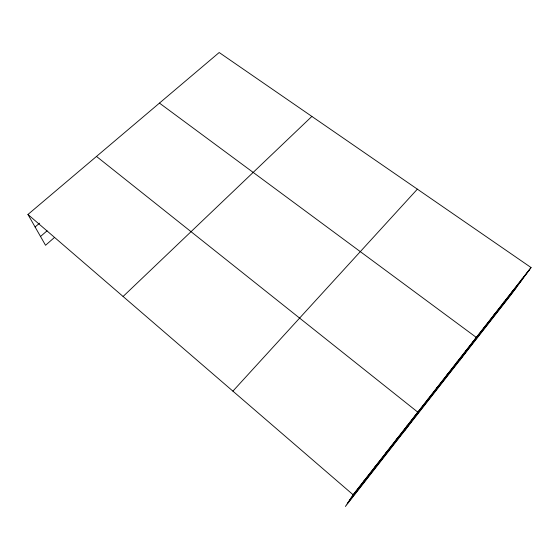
<?xml version="1.0" encoding="UTF-8"?>
<svg xmlns="http://www.w3.org/2000/svg" width="559" height="559" viewBox="0 0 559 559"><rect width="100%" height="100%" fill="white"/><g stroke="black" fill="none" stroke-linecap="round" stroke-linejoin="round"><path stroke-width="0.84" d="M531.05 267.537L353.12 494.764L345.399 506.482L510.765 295.068L531.05 267.537L219.184 52.518L27.95 214.474L45.538 245.275L54.468 237.456M363.56 481.606L364.37 480.398M374.53 467.59L375.424 466.276M385.319 453.817L386.29 452.399M395.926 440.268L396.974 438.759M406.351 426.95L407.476 425.343M405.051 430.213L417.804 412.158L96.49 156.429M426.699 400.971L427.963 399.189M436.621 388.295L437.949 386.43M446.382 375.823L447.78 373.88M455.99 363.56L457.451 361.533M465.444 351.485L466.961 349.382M459.477 360.639L476.324 337.426L159.455 103.101M484.185 327.553L485.813 325.31M493.464 315.695L495.155 313.382M502.604 304.026L504.344 301.643M511.59 292.539L513.386 290.1M520.443 281.233L522.288 278.731M352.394 495.868L529.156 270.109M349.955 499.571L522.791 278.745M347.579 503.17L516.544 287.228M232.9 391.132L417.363 189.159M123.085 296.48L311.873 116.426M40.521 236.485L47.068 230.811M35.098 226.996L39.549 223.181M27.95 214.474L353.12 494.764"/></g></svg>
